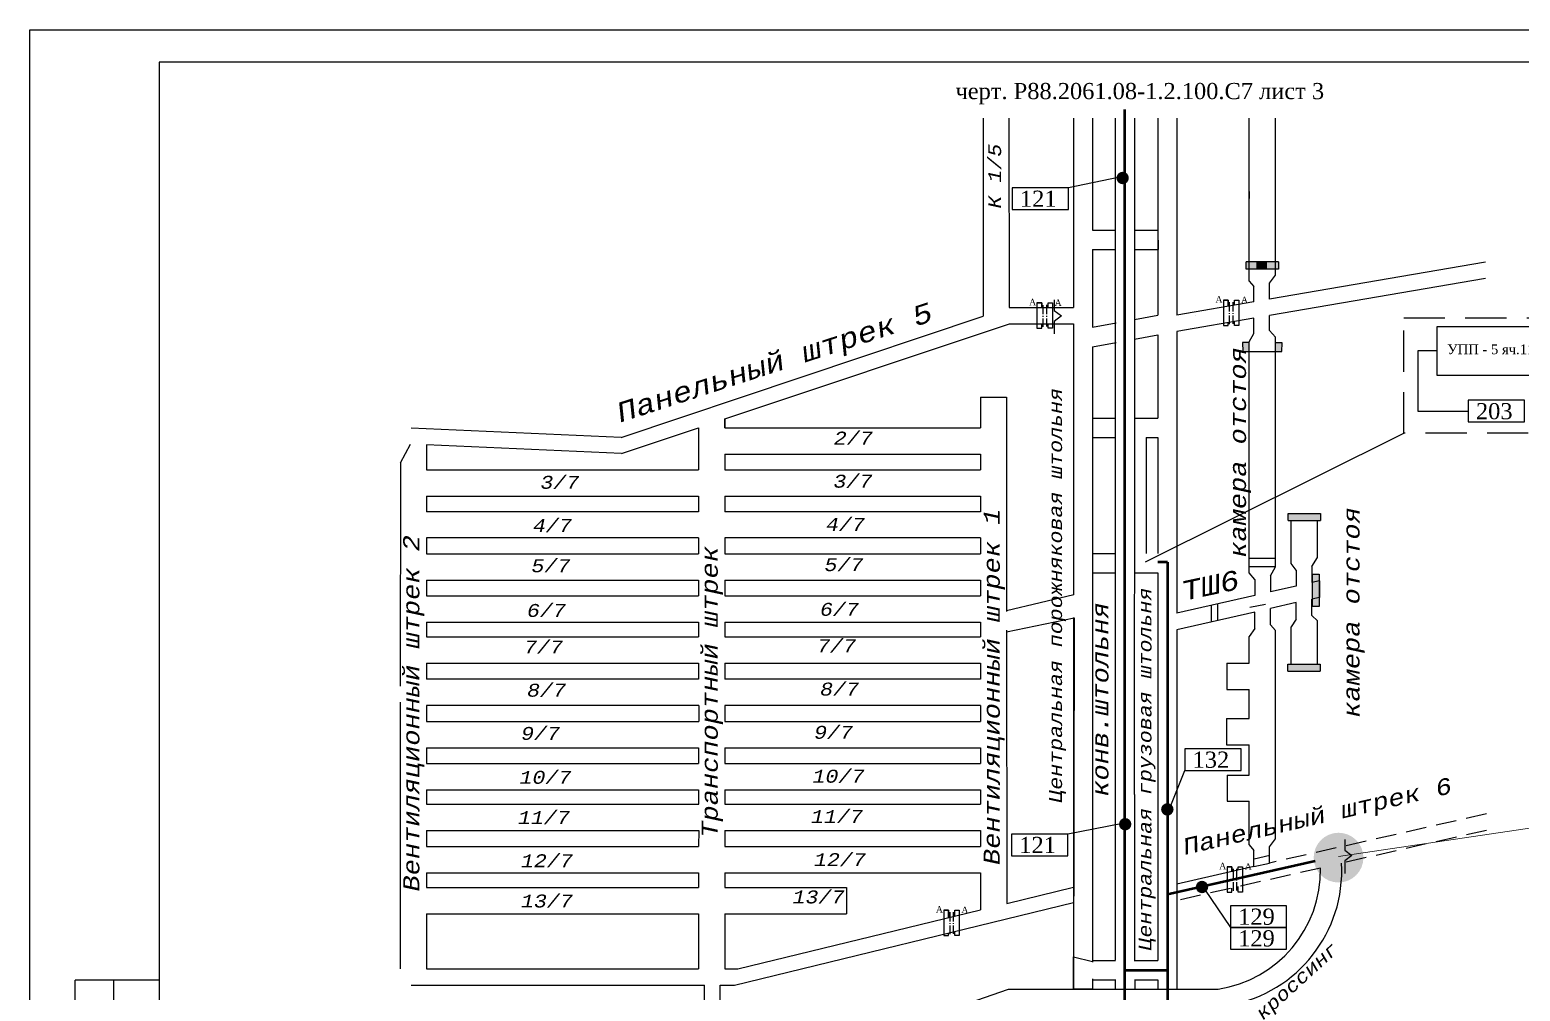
# Model space of a CAD drawing. Header units: millimetres. Extents: x 2309 to 3632, y -1063 to -766.
# Drawn here: x 2766.3 to 2996.9, y -914.9 to -766.2 of the extents above; entities that cross this region are included whole.
import ezdxf

# ---------------------------------------------------------------- set-up
doc = ezdxf.new("R2010")
doc.units = ezdxf.units.MM
doc.header["$MEASUREMENT"] = 0
doc.linetypes.add('DASHED2', pattern=[9.524999999999995, 6.349999999999998, -3.174999999999998])
doc.linetypes.add('HIDDEN2', pattern=[4.762499999999999, 3.175, -1.5875])
for name, color, linetype in [('RAMKA', 7, 'Continuous'), ('вен.з.г.471', 7, 'Continuous'), ('вент.зак.г.', 7, 'Continuous'), ('ГВУ', 7, 'Continuous'), ('Замер_станция', 7, 'Continuous'), ('Знаки подземные', 7, 'Continuous'), ('Надписи', 7, 'Continuous'), ('Номер Позиции ПЛА', 7, 'Continuous'), ('План', 7, 'Continuous'), ('Пожаропредупреждение', 1, 'Continuous'), ('ППЗ двери', 7, 'Continuous'), ('Раскраска позиций ПЛА', 7, 'Continuous'), ('Усл. Обозначения', 7, 'Continuous')]:
    doc.layers.add(name, color=color, linetype=linetype)
for name, color, linetype, lineweight in [('ВР воздух', 1, 'Continuous', 40), ('ФЗ (воздух)', 30, 'Continuous', 60), ('ФЗ вода', 1, 'Continuous', 40)]:
    doc.layers.add(name, color=color, linetype=linetype, lineweight=lineweight)
doc.styles.get("Standard").update_dxf_attribs({"font": 'TIMES.TTF'})
doc.styles.add('TXTRUS', font='TXTRUS.shx', dxfattribs={"height": 2})
doc.styles.add('Восстающие', font='TIMES.TTF')

# ---------------------------------------------------------------- blocks, each defined once
blk = doc.blocks.new('Вент парус')
at = {"layer": 'Усл. Обозначения'}
for p, q in [((1113.711723944435, 602.6715706248648), (1113.711723944435, 601.0049206248648)), ((1113.711723944435, 601.0049206248648), (1114.822823944435, 600.1715956248647)), ((1114.822823944435, 600.1715956248647), (1113.711723944435, 599.3382706248648)), ((1113.711723944435, 599.3382706248648), (1113.711723944435, 597.3938456248648))]:
    blk.add_line(p, q, dxfattribs=at)
blk = doc.blocks.new('Перемычка с дверью')
at = {"layer": 'Усл. Обозначения'}
for p, q in [((1113.287566315487, 581.2140879406028), (1113.287566315487, 576.2141379406028)), ((1113.287566315487, 581.2140879406028), (1114.398666315487, 581.2140879406028)), ((1114.398666315487, 581.2140879406028), (1114.398666315487, 576.2141379406028)), ((1114.398666315487, 576.2141379406028), (1113.287566315487, 576.2141379406028))]:
    blk.add_line(p, q, dxfattribs=at)
at = {"layer": 'Усл. Обозначения', "color": 0}
for p, q in [((1113.283941336877, 579.3425850622293), (1114.395189577298, 579.3425850622293)), ((1113.283941336877, 577.8938660150579), (1114.395189577298, 577.8938660150579))]:
    blk.add_line(p, q, dxfattribs=at)

msp = doc.modelspace()

# ---------------------------------------------------------------- hatches: boundary and pattern name
at = {"layer": 'Знаки подземные'}
h = msp.add_hatch(color=5, dxfattribs=at)
h.paths.add_polyline_path([(2954.922152629415, -814.540200634018), (2953.892727455815, -814.540200634018), (2953.892727455815, -815.8906287257744), (2954.922151994945, -815.8906287257744)])
h.paths.add_polyline_path([(2959.969653868719, -814.540200634018), (2958.986258101264, -814.540200634018), (2958.986258101264, -815.8906287257744), (2959.969653868719, -815.8906287257744)])
at = {"layer": 'План'}
h = msp.add_hatch(color=72, dxfattribs=at)
h.paths.add_polyline_path([(2954.449782815686, -802.0570901131075), (2954.449782815685, -803.1681901131076), (2956.129510890142, -803.1681901131076), (2956.129510890141, -802.0570901131075)])
h.paths.add_polyline_path([(2957.578229937312, -802.0570901131075), (2957.578229937313, -803.1681901131076), (2959.449732815686, -803.1681901131077), (2959.449732815685, -802.0570901131074)])
at = {"layer": 'Раскраска позиций ПЛА'}
for points in [[(2956.099937135113, -802.0575602015022), (2956.099937135113, -803.1686602015022), (2957.548656182284, -803.1686602015022), (2957.548656182284, -802.0575602015022)], [(2965.960847727883, -840.9737383980967), (2960.960897727884, -840.9737383980967), (2960.960897727884, -842.0848383980967), (2965.960847727883, -842.0848383980967)], [(2965.770353181431, -850.3557948720438), (2964.659253181431, -850.3557948720438), (2964.659253181431, -855.3557448720437), (2965.770353181431, -855.3557448720437)], [(2965.925335265877, -864.2636419701078), (2960.925385265877, -864.2636419701078), (2960.925385265877, -865.3747419701078), (2965.925335265877, -865.3747419701078)]]:
    msp.add_hatch(color=72, dxfattribs=at).paths.add_polyline_path(points)
at = {"layer": 'ФЗ (воздух)'}
h = msp.add_hatch(color=0, dxfattribs=at)
edge = h.paths.add_edge_path()
edge.add_arc((2938.872411837046, -848.5609870641706), 1.924646269950494, -1.272221872585407e-14, 360)
at = {"layer": 'ФЗ вода'}
h = msp.add_hatch(color=0, dxfattribs=at)
edge = h.paths.add_edge_path()
edge.add_arc((2935.345259197425, -789.0879477270762), 0.9623231349752471, 0, 360)
h = msp.add_hatch(color=0, dxfattribs=at)
edge = h.paths.add_edge_path()
edge.add_arc((2942.26202420887, -886.747367345502), 0.9623231349752471, 0, 360)
h = msp.add_hatch(color=0, dxfattribs=at)
edge = h.paths.add_edge_path()
edge.add_arc((2935.74188311135, -889.0412358794958), 0.9623231349752471, 0, 360)
h = msp.add_hatch(color=0, dxfattribs=at)
edge = h.paths.add_edge_path()
edge.add_arc((2968.754668652249, -894.2076286448073), 3.849292539900989, 0, 360)
h = msp.add_hatch(color=0, dxfattribs=at)
edge = h.paths.add_edge_path()
edge.add_arc((2947.630622148426, -898.7475993994133), 0.9623231349752471, 0, 360)

# ---------------------------------------------------------------- linework, layer by layer
at = {"color": 1, "lineweight": -3}
for p, q in [((2981.005832393679, -815.8316969853308), (2981.005832393679, -825.1498621407349)), ((2984.010732642143, -815.8316969853308), (2981.005832393679, -815.8316969853308))]:
    msp.add_line(p, q, dxfattribs=at)
for points in [[(2766.25502000794, -1063.169942531799), (2766.25502000794, -766.1699425317981), (3186.25502000794, -766.1699425317981), (3186.25502000794, -1063.169942531799), (2766.25502000794, -1063.169942531799)], [(3181.25502000794, -1058.169942531799), (3181.25502000794, -771.1699425317981), (2786.25502000794, -771.1699425317981), (2786.25502000794, -1058.169942531799), (3181.25502000794, -1058.169942531799)]]:
    msp.add_lwpolyline(points)
for points in [[(2918.250752277383, -793.9655716863374), (2926.963407097775, -793.9655716863374), (2926.963407097775, -790.6185546125146), (2918.250752277383, -790.6185546125146)], [(2984.010732642143, -812.0381309448981), (3010.042145068235, -812.0381309448981), (3010.042145068235, -819.6252630257636), (2984.010732642143, -819.6252630257636)], [(2988.80455903633, -826.8233706776458), (2997.517213856722, -826.8233706776458), (2997.517213856722, -823.476353603823), (2988.80455903633, -823.476353603823)], [(2944.962258109318, -880.7260213225929), (2953.67491292971, -880.7260213225929), (2953.67491292971, -877.3790042487701), (2944.962258109318, -877.3790042487701)], [(2918.150482599525, -893.918859838757), (2926.863137419918, -893.918859838757), (2926.863137419918, -890.5718427649342), (2918.150482599525, -890.5718427649342)], [(2952.013329712529, -905.0111926670118), (2960.725984532921, -905.0111926670118), (2960.725984532921, -901.6641755931889), (2952.013329712529, -901.6641755931889)], [(2952.013329712529, -908.3582097408346), (2960.725984532921, -908.3582097408346), (2960.725984532921, -905.0111926670118), (2952.013329712529, -905.0111926670118)]]:
    msp.add_lwpolyline(points, close=True)
at = {"linetype": 'DASHED2'}
msp.add_lwpolyline([(2978.843578985861, -810.7406191739053), (3026.679548837117, -810.7406191739053), (3026.679548837117, -828.5715425544072), (2978.843578985861, -828.5715425544072)], close=True, dxfattribs=at)
at = {"layer": 'RAMKA', "color": 7}
for p, q in [((2773.25502000794, -1058.169942531799), (2773.25502000794, -913.1699425317986)), ((2786.25502000794, -913.1699425317986), (2773.25502000794, -913.1699425317986)), ((2779.25502000794, -1058.169942531799), (2779.25502000794, -913.1699425317986))]:
    msp.add_line(p, q, dxfattribs=at)
at = {"layer": 'вен.з.г.471', "color": 1, "lineweight": -3}
msp.add_line((2981.005832393679, -825.1498621407349), (2988.80455903633, -825.1498621407349), dxfattribs=at)
at = {"layer": 'вент.зак.г.'}
for p, q in [((2934.670987754558, -789.0287480149079), (2926.963407097775, -790.6185546125146)), ((2938.894582930424, -848.4543735968768), (2978.843578985861, -828.5715425544072)), ((2942.704455481457, -886.3812174229547), (2944.962258109318, -880.7260213225929)), ((2935.067611668483, -888.9820361673276), (2926.863137419918, -890.5718427649342)), ((2948.01127609952, -899.0724269822488), (2952.013329712529, -905.0111926670118))]:
    msp.add_line(p, q, dxfattribs=at)
at = {"layer": 'ВР воздух', "color": 0, "lineweight": 20}
msp.add_line((3007.365023286019, -888.3121060423357), (2968.75547323213, -894.0248218575005), dxfattribs=at)
at = {"layer": 'Знаки подземные'}
for p, q in [((2960.960897727884, -840.9737383980967), (2965.960847727883, -840.9737383980967)), ((2960.960897727884, -842.0848383980967), (2960.960897727884, -840.9737383980967)), ((2965.960847727883, -840.9737383980967), (2965.960847727883, -842.0848383980967)), ((2960.960897727884, -842.0848383980967), (2965.960847727883, -842.0848383980967)), ((2964.659253181431, -850.3557948720438), (2964.659253181431, -855.3557448720437)), ((2964.659253181431, -850.3557948720438), (2965.770353181431, -850.3557948720438)), ((2965.770353181431, -850.3557948720438), (2965.770353181431, -855.3557448720437)), ((2965.770353181431, -855.3557448720437), (2964.659253181431, -855.3557448720437)), ((2960.925385265877, -864.2636419701078), (2965.925335265877, -864.2636419701078)), ((2960.925385265877, -865.3747419701078), (2960.925385265877, -864.2636419701078)), ((2965.925335265877, -864.2636419701078), (2965.925335265877, -865.3747419701078)), ((2960.925385265877, -865.3747419701078), (2965.925335265877, -865.3747419701078))]:
    msp.add_line(p, q, dxfattribs=at)
at = {"layer": 'План'}
for p, q in [((2913.740856062941, -779.821808718167), (2913.74085606294, -810.4685715642843)), ((2917.722928763021, -779.821808718167), (2917.784790484391, -809.1437552680438)), ((2934.222030307436, -785.5328815572868), (2934.222030307436, -779.8218087181667)), ((2937.252406422041, -785.4670040427889), (2937.252406422041, -779.8218087181667)), ((2954.91909349275, -805.0332805798382), (2954.91909349275, -779.8218087181667)), ((2958.983195455182, -804.1117583792068), (2958.983195455183, -779.821808718167)), ((2934.222030307436, -797.2349166120414), (2934.222030307436, -785.5328815572868)), ((2937.252406422041, -797.2157712928527), (2937.252406422041, -785.4670040427889)), ((2930.705712878509, -797.157846685541), (2934.234789635342, -797.1578470404954)), ((2934.222030307436, -800.6314537557221), (2934.222030307436, -797.2349166120414)), ((2937.241412700672, -797.157847342901), (2940.813600797583, -797.1578477021915)), ((2937.252406422041, -801.0412655962916), (2937.252406422041, -797.2157712928527)), ((2930.705690947903, -800.1311104570034), (2934.229356229806, -800.1311104570034)), ((2937.257943252318, -800.1311104570034), (2940.818656272839, -800.1311104570034)), ((2991.508070104247, -802.1140028566049), (2958.089787491759, -807.8387066664407)), ((2991.511401432137, -804.6332321374782), (2958.084045347367, -810.359490274385)), ((2958.089787491759, -805.3425130929957), (2958.983195455182, -804.1117583792068)), ((2954.91909349275, -805.0332805798382), (2955.658934288418, -805.8937013294283)), ((2955.658934288418, -808.2551228765635), (2955.658934288418, -805.8937013294283)), ((2958.089787491759, -807.8387066664407), (2958.089787491759, -805.3425130929957)), ((2917.784790484391, -809.1437552680438), (2927.765693625712, -809.1437552680438)), ((2955.658934288418, -808.2551228765635), (2943.743517752433, -810.2962879247591)), ((2857.772211427035, -829.206083837071), (2913.74085606294, -810.4685715642843)), ((2873.784596958464, -826.3613034294506), (2917.851898404353, -811.6295139505676)), ((2917.851898404353, -811.6295139505676), (2927.765562030208, -811.6295139505676)), ((2930.705602275516, -812.1529576060846), (2934.354744584763, -811.4838126058087)), ((2937.203075575887, -810.9615127664708), (2940.81314811279, -810.2995320093544)), ((2955.653192144026, -810.7759064845084), (2943.748466237941, -812.8152401791772)), ((2955.653192144026, -813.1191538511587), (2955.653192144026, -810.7759064845084)), ((2958.084045347367, -812.6805866786578), (2958.084045347367, -810.359490274385)), ((2937.199153218937, -813.9959420454004), (2940.813043808228, -813.3275498470286)), ((2954.922152674586, -814.4440589219137), (2955.653192144026, -813.1191538511587)), ((2958.084045347367, -812.6805866786578), (2958.986258101264, -813.7140322190482)), ((2958.986258101264, -849.2431861404909), (2958.986258101264, -813.7140322190482)), ((2930.705579823337, -815.1969340759936), (2934.356501970598, -814.5216928588623)), ((2954.922135891985, -850.1647129320302), (2954.922152674586, -814.4440589219137)), ((2913.34321460972, -823.0064312827105), (2917.369353535669, -823.0064312827105)), ((2913.369289313527, -823.0064312827105), (2913.369289313527, -827.7237801617714)), ((2917.369353535669, -823.0064312827105), (2917.387921922599, -856.1445562816541)), ((2934.222030307436, -834.744089004447), (2934.222030307436, -822.401020130884)), ((2937.207355577569, -884.4664866469996), (2937.252406422041, -822.3739555656641)), ((2857.772211427035, -829.206083837071), (2825.242864347953, -827.7611637838947)), ((2857.8307645963, -831.694702390342), (2869.740662537014, -827.7131990211599)), ((2869.740662537014, -827.7131990211599), (2869.740662537014, -834.2187353275438)), ((2873.784596958464, -827.7237801617712), (2873.784596958464, -826.3613034294506)), ((2873.784596958464, -827.7237801617712), (2913.369289313527, -827.7237801617714)), ((2930.705498400981, -826.2358511350442), (2934.222030307436, -826.2358515269336)), ((2937.249604447528, -826.2358518643325), (2940.81259916262, -826.2358522613997)), ((2930.705476470374, -829.2091149131559), (2934.222030307436, -829.2091149131559)), ((2938.98715332325, -829.2091149131559), (2940.812496744182, -829.2091149131556)), ((2823.58578252914, -833.1330963516546), (2825.163060545336, -830.243636663148)), ((2857.8307645963, -831.694702390342), (2827.62809295685, -830.3531308609402)), ((2827.62809295685, -830.3531308609402), (2827.62809295685, -834.2187353275438)), ((2873.784596958464, -831.7878821242032), (2913.369289313527, -831.7878821242032)), ((2873.784596958464, -831.7878821242032), (2873.784596958464, -834.2187353275438)), ((2913.369289313527, -831.7878821242032), (2913.369289313527, -834.2187353275438)), ((2823.58578252914, -833.1330963516546), (2823.585065849924, -867.6832207913483)), ((2827.62809295685, -834.2187353275438), (2869.740662537014, -834.2187353275438)), ((2873.784596958464, -834.2187353275438), (2913.369289313527, -834.2187353275438)), ((2934.222030307436, -884.4664866469996), (2934.222030307436, -834.744089004447)), ((2827.62809295685, -838.282837289976), (2869.740662537014, -838.2828372899762)), ((2827.62809295685, -838.282837289976), (2827.62809295685, -840.7085604941228)), ((2869.740662537014, -838.2828372899762), (2869.740662537014, -840.7085604941228)), ((2873.784596958464, -838.282837289976), (2913.369289313527, -838.2828372899764)), ((2873.784596958464, -838.282837289976), (2873.784596958464, -840.7085604941228)), ((2913.369289313527, -838.2828372899764), (2913.369289313527, -840.7085604941228)), ((2869.740662537014, -840.7085604941228), (2827.62809295685, -840.7085604941228)), ((2913.369289313527, -840.7085604941228), (2873.784596958464, -840.7085604941228)), ((2961.417111304605, -848.6919979040583), (2961.417111304605, -842.0848383980967)), ((2961.417111304605, -842.0848383980967), (2965.481213267037, -842.0848383980967)), ((2965.481213267037, -847.7704757034269), (2965.481213267037, -842.0848383980967)), ((2869.740662537014, -844.7522325818943), (2827.62809295685, -844.7522058088168)), ((2827.62809295685, -844.7522058088168), (2827.62809295685, -847.2439886439063)), ((2869.740662537014, -844.7522325818943), (2869.740662537014, -847.2439886439063)), ((2913.369289313527, -844.7522603188056), (2873.784596958464, -844.7522351528266)), ((2873.784596958464, -844.7522351528266), (2873.784596958464, -847.2439886439063)), ((2913.369289313527, -844.7522603188056), (2913.369289313527, -847.2439886439063)), ((2827.62809295685, -847.2439886439063), (2869.740662537014, -847.2439886439063)), ((2873.784596958464, -847.2439886439063), (2913.369289313527, -847.2439886439063)), ((2930.705343892088, -847.1835481774663), (2934.222030307436, -847.1835481774663)), ((2964.642843590657, -849.1712588678358), (2965.481213267037, -847.7704757034269)), ((2930.705321961481, -850.1568119588453), (2934.222030307436, -850.1568119588453)), ((2937.232248745738, -850.1568119588453), (2940.779703176715, -850.1568119588451)), ((2955.790641663153, -851.1784675146841), (2954.922135891985, -850.1647129320302)), ((2958.215743434381, -850.6285833972004), (2958.986258101264, -849.2431861404909)), ((2958.215743434381, -850.6285833972004), (2958.215743434381, -853.1220572875693)), ((2962.211990387316, -849.7224471042684), (2961.417111304605, -848.6919979040583)), ((2962.211990387316, -849.7224471042684), (2962.211990387316, -852.2159209946374)), ((2964.642843590657, -849.1712588678358), (2964.642843590657, -851.6647327582048)), ((2827.62809295685, -851.3085419802867), (2869.740662537014, -851.3078699097589)), ((2827.62809295685, -851.3085419802867), (2827.62809295685, -853.7389438096791)), ((2869.740662537014, -851.3078699097589), (2869.740662537014, -853.7389438096791)), ((2873.784596958464, -851.3078053729903), (2913.369289313527, -851.307173644617)), ((2873.784596958464, -851.3078053729903), (2873.784596958464, -853.7389438096791)), ((2913.369289313527, -851.307173644617), (2913.369289313527, -853.7389438096791)), ((2955.790641663153, -851.1784675146841), (2955.786210276124, -853.672946207975)), ((2962.211990387316, -852.2159209946374), (2958.215743434381, -853.1220572875693)), ((2965.791770940754, -851.4042171338886), (2964.642843590657, -851.6647327582048)), ((2965.791770940754, -851.4042171338886), (2965.791770940755, -853.9508857371541)), ((2827.62809295685, -853.7389438096791), (2869.740662537014, -853.7389438096791)), ((2873.784596958464, -853.7389438096791), (2913.369289313527, -853.7389438096791)), ((2955.786210276124, -853.672946207975), (2943.748860263488, -856.4109945822904)), ((2962.211990387316, -854.7625895979027), (2958.215743434381, -855.6687258908344)), ((2962.211990387316, -857.3008027280969), (2962.211990387316, -854.760350317971)), ((2964.642843590657, -856.7496144916647), (2964.642843590657, -854.2091620815384)), ((2965.791770940755, -853.9508857371541), (2964.643326511321, -854.2112918607447)), ((2827.62809295685, -857.8035694818282), (2869.740662537014, -857.8027646025764)), ((2827.62809295685, -857.8035694818282), (2827.62809295685, -860.0440426166981)), ((2869.740662537014, -857.8027646025764), (2869.740662537014, -860.0440426166981)), ((2873.784596958464, -857.8026873126141), (2913.369289313527, -857.8019307475818)), ((2873.784596958464, -857.8026873126141), (2873.784596958464, -860.0440426166981)), ((2913.369289313527, -857.8019307475818), (2913.369289313527, -860.0440426166981)), ((2955.78540332377, -856.2197977851213), (2943.748883202762, -858.9490404597361)), ((2955.793081870892, -858.7562698291651), (2955.78540332377, -856.2197977851213)), ((2958.215743434381, -858.2069390210288), (2958.215743434381, -855.6687258908344)), ((2962.211990387316, -857.3008027280969), (2961.417111304605, -858.5254612276956)), ((2964.642843590657, -856.7496144916647), (2965.481213267037, -857.6039390270641)), ((2965.481213267037, -864.2636419701078), (2965.481213267037, -857.6039390270641)), ((2827.62809295685, -860.0440426166981), (2869.740662537014, -860.0440426166981)), ((2873.784596958464, -860.0440426166981), (2913.369289313527, -860.0440426166981)), ((2917.389535618403, -859.0244431270078), (2917.413223734977, -901.2995083223259)), ((2955.793081870892, -858.7562698291651), (2954.922156138832, -859.9981716647592)), ((2954.922156138832, -864.1326727509079), (2954.922156138832, -859.9981716647592)), ((2958.215743434381, -858.2069390210288), (2958.986258101264, -859.076649464128)), ((2958.986258101264, -891.323572446337), (2958.986258101264, -859.076649464128)), ((2961.417111304605, -864.2636419701078), (2961.417111304605, -858.5254612276956)), ((2827.62809295685, -864.1087036692036), (2869.740662537014, -864.1078987899521)), ((2827.62809295685, -864.1087036692036), (2827.62809295685, -866.6152320580411)), ((2869.740662537014, -864.1078987899521), (2869.740662537014, -866.6152320580411)), ((2873.784596958464, -864.1078214999898), (2913.369289313527, -864.1070649349574)), ((2873.784596958464, -864.1078214999898), (2873.784596958464, -866.6152320580411)), ((2913.369289313527, -864.1070649349574), (2913.369289313527, -866.6152320580411)), ((2951.465311420533, -864.1326727509079), (2954.922156138832, -864.1326727509079)), ((2951.465311420533, -864.1326727509079), (2951.465311420533, -868.1967747133401)), ((2961.417111304605, -864.2636419701078), (2965.481213267037, -864.2636419701078)), ((2869.740662537014, -866.6152320580411), (2827.62809295685, -866.6152320580411)), ((2913.369289313527, -866.6152320580411), (2873.784596958464, -866.6152320580411)), ((2951.465311420533, -868.1967747133401), (2954.922156138832, -868.1967747133401)), ((2954.922156138832, -872.7046210959809), (2954.922156138832, -868.1967747133401)), ((2823.585014282076, -870.1692361826297), (2823.584158535399, -911.4236126323917)), ((2869.761398124173, -870.6589045528688), (2827.62809295685, -870.6588777666086)), ((2827.62809295685, -870.6588777666086), (2827.62809295685, -873.1506602078246)), ((2869.761398124173, -870.6589045528688), (2869.761398124173, -873.1506602078246)), ((2913.369289313527, -870.6589322765976), (2873.784596958464, -870.6589071106187)), ((2873.784596958464, -870.6589071106187), (2873.784596958464, -873.1506602078246)), ((2913.369289313527, -870.6589322765976), (2913.369289313527, -873.1506602078246)), ((2827.62809295685, -873.1506602078246), (2869.761398124173, -873.1506602078246)), ((2873.784596958464, -873.1506602078246), (2913.369289313527, -873.1506602078246)), ((2951.396438359765, -872.7046210959809), (2954.922156138832, -872.7046210959809)), ((2951.396438359765, -872.7046210959809), (2951.396438359765, -876.7687230584131)), ((2827.62809295685, -877.2152036570021), (2869.740662537014, -877.2145315864743)), ((2827.62809295685, -877.2152036570021), (2827.62809295685, -879.6456153735974)), ((2869.740662537014, -877.2145315864743), (2869.740662537014, -879.6456153735974)), ((2873.784596958464, -877.2144670497062), (2913.369289313527, -877.2138353213325)), ((2873.784596958464, -877.2144670497062), (2873.784596958464, -879.6456153735974)), ((2913.369289313527, -877.2138353213325), (2913.369289313527, -879.6456153735974)), ((2951.396438359765, -876.7687230584131), (2954.922156138832, -876.7687230584131)), ((2954.922156138832, -881.4292414293657), (2954.922156138832, -876.7687230584131)), ((2827.62809295685, -879.6456153735974), (2869.740662537014, -879.6456153735974)), ((2873.784596958464, -879.6456153735974), (2913.369289313527, -879.6456153735974)), ((2951.538408990649, -881.4292414293657), (2954.922156138832, -881.4292414293657)), ((2951.538408990649, -881.4292414293657), (2951.538408990649, -885.4933433917979)), ((2827.62809295685, -883.7102292047209), (2869.740662537014, -883.7094243254692)), ((2827.62809295685, -883.7102292047209), (2827.62809295685, -885.9507141806164)), ((2869.740662537014, -883.7094243254692), (2869.740662537014, -885.9507141806164)), ((2873.784596958464, -883.7093470355069), (2913.369289313527, -883.7085904704743)), ((2873.784596958464, -883.7093470355069), (2873.784596958464, -885.9507141806164)), ((2913.369289313527, -883.7085904704743), (2913.369289313527, -885.9507141806164)), ((2951.538408990649, -885.4933433917979), (2954.922156138832, -885.4933433917979)), ((2954.922156138832, -892.2450946469683), (2954.922156138832, -885.4933433917979)), ((2827.62809295685, -885.9507141806164), (2869.761398124173, -885.9507141806164)), ((2873.784596958464, -885.9507141806164), (2913.369289313527, -885.9507141806164)), ((2827.62809295685, -890.0153633920966), (2869.761398124173, -890.0145581165345)), ((2827.62809295685, -890.0153633920966), (2827.62809295685, -892.5070218358467)), ((2869.761398124173, -890.0145581165345), (2869.740662537014, -892.5070218358467)), ((2873.784596958464, -890.0144812228825), (2913.369289313527, -890.0137246578504)), ((2873.784596958464, -890.0144812228825), (2873.784596958464, -892.5070218358467)), ((2913.369289313527, -890.0137246578504), (2913.369289313527, -892.5070218358467)), ((2954.922156138832, -892.2450946469683), (2955.6619969345, -893.1055153965583)), ((2958.092850137841, -892.5543271601257), (2958.986258101264, -891.323572446337)), ((2827.62809295685, -892.5070218358467), (2869.740662537014, -892.5070218358467)), ((2873.784596958464, -892.5070218358467), (2913.369289313527, -892.5070218358467)), ((2955.6619969345, -895.6017089700033), (2955.6619969345, -893.1055153965583)), ((2955.693738637539, -894.3872527237352), (2958.12459184088, -893.833434853578)), ((2958.092850137841, -895.0505207335707), (2958.092850137841, -892.5543271601257)), ((2827.62809295685, -896.5716598459073), (2869.740662537014, -896.5708549666554)), ((2827.62809295685, -896.5716598459073), (2827.62809295685, -898.8121206428657)), ((2869.740662537014, -896.5708549666554), (2869.740662537014, -898.8121206428657)), ((2873.784596958464, -896.5707776766933), (2913.369289313527, -896.5700211116607)), ((2873.784596958464, -896.5707776766933), (2873.784596958464, -898.8121206428657)), ((2913.369289313527, -896.5700211116607), (2913.369289313527, -902.2836221254113)), ((2955.6619969345, -895.6017089700033), (2943.749238865505, -898.3002593590256)), ((2955.6619969345, -895.6017089700033), (2958.092850137841, -895.0478910998461)), ((2827.62809295685, -898.8121206428657), (2869.740662537014, -898.8121206428657)), ((2873.784596958464, -898.8121206428657), (2892.616922894807, -898.8121206428657)), ((2892.616922894807, -898.8050034494711), (2892.616922894807, -902.8825727604556)), ((2917.413223734977, -901.2995083223257), (2927.760948232602, -898.7813323463208)), ((2875.280962252771, -913.9099848028166), (2927.760823433011, -901.1387203882584)), ((2827.62809295685, -902.876794033283), (2869.740662537014, -902.875989154031)), ((2827.62809295685, -902.876794033283), (2827.62809295685, -911.422476121533)), ((2869.740662537014, -902.875989154031), (2869.740662537014, -911.4106407682291)), ((2873.784596958464, -902.8759118640689), (2892.616922894807, -902.8755519300028)), ((2873.784596958464, -902.8759118640689), (2873.784596958464, -911.410640783087)), ((2875.799807369401, -911.426363303375), (2913.369289313527, -902.2836221254113)), ((2930.704879702253, -910.116547207557), (2934.260755044225, -910.1165475700452)), ((2937.183008004722, -910.116547867942), (2940.809709767731, -910.1165482376505)), ((2827.62809295685, -911.422476121533), (2869.740662537014, -911.4106407682291)), ((2873.784596958411, -911.4263632965774), (2875.799807369401, -911.426363303375)), ((2930.704857771646, -913.089810988936), (2934.292344993877, -913.089810988936)), ((2934.166369745371, -913.089810988936), (2934.166369745371, -914.6231030838428)), ((2937.222565194626, -913.0361283148948), (2937.222565194626, -914.5010276538703)), ((2937.222565194626, -913.089810988936), (2940.779703176715, -913.0898109889358)), ((2825.242864347953, -913.9099848028166), (2870.658901206649, -913.9099848028166)), ((2870.658901206649, -933.3173463992748), (2870.658901206649, -913.9099848028166)), ((2873.089754409989, -913.9099848028166), (2875.280962252771, -913.9099848028166)), ((2905.690414721279, -918.7248324507552), (2917.669505714531, -914.5330392811013)), ((2917.669505714531, -914.5330392811013), (2950.105395770637, -914.5442027777615))]:
    msp.add_line(p, q, dxfattribs=at)
at = {"layer": 'План', "color": 0}
for p, q in [((2927.767245922948, -779.8218087181667), (2927.765693625712, -809.1437552680438)), ((2930.705840748033, -779.821808718167), (2930.705712878509, -797.157846685541)), ((2940.814197963138, -779.8218087181667), (2940.813600797583, -797.1578477021915)), ((2943.744944398978, -779.8218087181667), (2943.743517752433, -810.2962879247591)), ((2930.705690947903, -800.1311104570034), (2930.705602275516, -812.1529576060846)), ((2940.813498379141, -800.1311104570034), (2940.81314811279, -810.2995320093544)), ((2927.765562030208, -811.6295139505676), (2927.763341132611, -853.5809129130864)), ((2940.813043808228, -813.3275498470286), (2940.81259916262, -826.2358522613997)), ((2943.748466237941, -812.8152401791774), (2943.748860263489, -856.4109945822904)), ((2930.705579823337, -815.1969340759936), (2930.705498400981, -826.2358511317768)), ((2938.98715332325, -829.2091149131559), (2938.987514039201, -847.1835481774663)), ((2940.812496744182, -829.2091149131556), (2940.811877588151, -847.1835492822336)), ((2930.705321961481, -850.1568119588453), (2930.704879702253, -910.116547207557)), ((2940.779703176715, -850.1568119588451), (2940.809709767731, -910.1165482376505)), ((2927.763156705822, -857.0646222782655), (2927.760948232602, -898.7813323463208)), ((2943.748883202762, -858.9490404597361), (2943.749238865505, -898.3002593590256)), ((2927.760823433011, -901.1387203882584), (2927.760114340789, -914.5330393181714)), ((2943.749261882665, -900.8469227432236), (2943.749385580022, -914.5330393769111)), ((2930.704857771646, -913.089810988936), (2930.704847126485, -914.5330393289894)), ((2940.779703176715, -913.0898109889358), (2940.780695550544, -914.5330393660049)), ((2873.089754409989, -918.7248323309902), (2873.089754409989, -913.9099848028166))]:
    msp.add_line(p, q, dxfattribs=at)
at = {"layer": 'План', "color": 0, "linetype": 'HIDDEN2'}
msp.add_line((2991.620909071636, -887.4455103187595), (2958.092850137841, -895.0478910998461), dxfattribs=at)
at = {"layer": 'План', "linetype": 'HIDDEN2'}
for p, q in [((2991.624275674741, -889.9914155554727), (2969.219245508838, -895.0716849223711)), ((2965.951986995105, -895.8125254040913), (2943.749261882665, -900.8469227432236))]:
    msp.add_line(p, q, dxfattribs=at)
at = {"layer": 'План'}
for centre, radius, start, end in [((2947.387427168937, -896.1760862518474), 18.56811939937353, 278.4170980532148, 1.121914014017338), ((2948.183560022431, -896.2610819919166), 21.06928402371759, 280.3792705466246, 3.236165002011158)]:
    msp.add_arc(centre, radius, start, end, dxfattribs=at)
at = {"layer": 'Пожаропредупреждение', "lineweight": 50}
for p, q in [((2935.694467469998, -920.8395987362744), (2935.694467469998, -778.5045491382623)), ((2942.27790686753, -848.5187137575033), (2940.794613698173, -848.5187137575033)), ((2942.27790686753, -848.5187137575033), (2942.27790686753, -1049.217290290466)), ((2965.122418455708, -894.74667079252), (2942.27790686753, -899.8988516304473)), ((2935.694467469998, -911.6031795208662), (2942.27790686753, -911.6031795208662))]:
    msp.add_line(p, q, dxfattribs=at)
at = {"layer": 'ППЗ двери'}
for p, q in [((2959.001118110929, -847.9564009825424), (2954.938524388811, -847.9564009825424)), ((2959.001118110929, -849.2179994796086), (2954.993304610169, -849.2179994796086))]:
    msp.add_line(p, q, dxfattribs=at)
at = {"layer": 'Раскраска позиций ПЛА'}
for p, q in [((2954.92992480978, -791.1614944813816), (2954.91909349275, -792.2554034652101)), ((2934.222030307436, -822.401020130884), (2934.222030307436, -800.6314537557221)), ((2937.252406422041, -822.3739555656641), (2937.252406422041, -801.0412655962916)), ((2922.093740245002, -808.4070522950758), (2922.093740245002, -812.316911253504)), ((2923.011195338702, -808.7424069055176), (2923.011195338702, -810.1588623846185)), ((2923.55274541768, -808.7303920344546), (2923.55274541768, -810.1600511325471)), ((2923.808562993094, -809.1437552680438), (2923.808562993094, -808.4058823620105)), ((2923.808562993094, -808.4058823620105), (2924.484768032294, -808.4130618799579)), ((2924.484768032294, -808.4130618799579), (2924.484768032294, -812.3133512475795)), ((2950.928657215124, -807.9833120803721), (2950.928657215124, -811.8931710388003)), ((2951.846112308823, -808.3186666908139), (2951.846112308823, -809.7351221699148)), ((2952.387662387801, -808.3066518197509), (2952.387662387801, -809.7363109178434)), ((2952.643479963216, -808.7716839178368), (2952.643479963216, -807.9821421473068)), ((2952.643479963216, -807.9821421473068), (2953.319685002415, -807.9893216652542)), ((2953.319685002415, -807.9893216652542), (2953.319685002415, -811.8896110328758)), ((2922.828558331128, -812.315182494475), (2922.828558331128, -811.6295139505676)), ((2923.010346107213, -810.8004605394287), (2923.010346107213, -812.1025257247245)), ((2923.011195338702, -810.4289143788603), (2923.011195338702, -810.5446525746258)), ((2923.551896186191, -810.8016492873573), (2923.551896186191, -812.0809075542154)), ((2923.55274541768, -810.4301031267894), (2923.55274541768, -810.5458413225545)), ((2923.821729619633, -812.3129766309141), (2923.821729619633, -811.6295139505676)), ((2927.765562030208, -811.6295139505676), (2927.763341132611, -853.5809129130864)), ((2951.663475301249, -811.8914422797714), (2951.663475301249, -811.4593631263367)), ((2951.845263077334, -810.376720324725), (2951.845263077334, -811.6787855100208)), ((2951.846112308823, -810.0051741641566), (2951.846112308823, -810.1209123599222)), ((2952.386813156313, -810.3779090726537), (2952.386813156313, -811.6571673395117)), ((2952.387662387801, -810.0063629120857), (2952.387662387801, -810.1221011078508)), ((2952.656646589754, -811.8892364162105), (2952.656646589754, -811.2892283673175)), ((2922.093740245002, -812.316911253504), (2922.828558331128, -812.315182494475)), ((2924.484768032294, -812.3134235025989), (2923.821729619633, -812.3129766309141)), ((2950.928657215124, -811.8931710388003), (2951.663475301249, -811.8914422797714)), ((2953.319685002415, -811.8896832878952), (2952.656646589754, -811.8892364162105)), ((2930.705575679175, -815.7587829401166), (2930.705431756964, -835.2711800475902)), ((2873.784596958464, -826.3613034294506), (2873.784596958464, -827.7237801617712)), ((2930.705431756964, -835.2711800475902), (2930.704877884903, -910.362936157682)), ((2917.358557966021, -855.984361322596), (2927.816127169244, -853.5106103620808)), ((2949.048388996177, -855.2574911800004), (2949.048388996177, -857.7935086962691)), ((2950.017071779851, -854.9287145772366), (2950.000650733714, -857.5821726299689)), ((2955.024430203719, -855.4771587459593), (2957.45528340706, -855.001186099222)), ((2917.358557966021, -859.2826939967983), (2927.824948780106, -857.1383801576851)), ((2927.824948780106, -857.1383801576851), (2927.760114340789, -914.5330393181714)), ((2934.222030307436, -910.068974376871), (2934.222030307436, -884.4664866469996)), ((2937.207355577569, -884.4664866469996), (2937.207355577569, -910.2443343602829)), ((2951.506159760666, -895.6299867264477), (2951.506159760666, -899.5398456848759)), ((2952.423614854365, -895.9653413368894), (2952.423614854365, -897.3817968159904)), ((2952.965164933344, -895.9533264658264), (2952.965164933344, -897.382985563919)), ((2953.220982508758, -896.1546623994311), (2953.220982508758, -895.6288167933824)), ((2953.220982508758, -895.6288167933824), (2953.897187547957, -895.6359963113298)), ((2953.897187547957, -895.6359963113298), (2953.897187547957, -899.5362856789513)), ((2952.240977846791, -899.5381169258469), (2952.240977846791, -898.9214531426239)), ((2952.422765622877, -898.0233949708006), (2952.422765622877, -899.3254601560964)), ((2952.423614854365, -897.6518488102322), (2952.423614854365, -897.7675870059977)), ((2952.964315701855, -898.0245837187292), (2952.964315701855, -899.3038419855873)), ((2952.965164933344, -897.6530375581613), (2952.965164933344, -897.7687757539263)), ((2953.234149135296, -899.535911062286), (2953.234149135296, -898.6962547101421)), ((2951.506159760666, -899.5398456848759), (2952.240977846791, -899.5381169258469)), ((2953.897187547957, -899.5363579339707), (2953.234149135296, -899.535911062286)), ((2907.668899845038, -902.3268695188942), (2907.668899845038, -906.2367284773225)), ((2908.586354938737, -902.662224129336), (2908.586354938737, -904.0786796084369)), ((2909.127905017715, -902.650209258273), (2909.127905017715, -904.0798683563655)), ((2909.38372259313, -903.2535318256912), (2909.38372259313, -902.3256995858289)), ((2909.38372259313, -902.3256995858289), (2910.059927632329, -902.3328791037763)), ((2910.059927632329, -902.3328791037763), (2910.059927632329, -906.2331684713979)), ((2907.668899845038, -906.2367284773225), (2908.403717931163, -906.2349997182935)), ((2908.403717931163, -906.2349997182935), (2908.403717931163, -905.8493790505509)), ((2908.585505707249, -904.7202777632472), (2908.585505707249, -906.0223429485429)), ((2908.586354938737, -904.3487316026788), (2908.586354938737, -904.4644697984443)), ((2909.127055786227, -904.7214665111758), (2909.127055786227, -906.0007247780338)), ((2909.127905017715, -904.3499203506078), (2909.127905017715, -904.4656585463729)), ((2909.396889219668, -906.2327938547326), (2909.396889219668, -905.6076853255829)), ((2910.059927632329, -906.2332407264173), (2909.396889219668, -906.2327938547326)), ((2927.760114340789, -914.5330393181714), (2927.765748476505, -909.5454231298816)), ((2927.76037845405, -909.5441011428672), (2930.704878577952, -910.268975379606)), ((2930.704858934364, -912.9321744536212), (2930.704847126485, -914.5330393289894)), ((2930.704858277126, -913.021280077485), (2930.704847126485, -914.5330393289894)), ((2930.704847126485, -914.5330393289894), (2927.760114340789, -914.5330393181714))]:
    msp.add_line(p, q, dxfattribs=at)
at = {"layer": 'Раскраска позиций ПЛА', "color": 21}
for p, q in [((2940.813600797583, -797.1578477021915), (2940.813498379141, -800.1311104570034)), ((2940.813600797583, -797.1578477021915), (2940.818656272839, -800.1311104570034)), ((2946.610387625481, -810.2931141379897), (2946.610387625481, -810.2931141379897)), ((2930.705498400981, -826.2358511317768), (2930.705476470374, -829.2091149131559)), ((2930.705343892088, -847.1835481774663), (2930.705321961481, -850.1568119588453)), ((2927.760948232602, -898.7813323463208), (2927.760823433011, -901.1387203882584)), ((2943.749238865505, -898.3002593590256), (2943.749261882665, -900.8469227432236)), ((2927.76037845405, -909.5441011428672), (2930.704878577952, -910.268975379606)), ((2937.222565194626, -914.5010276538703), (2937.23775334306, -914.5813558385805))]:
    msp.add_line(p, q, dxfattribs=at)
at = {"layer": 'Раскраска позиций ПЛА', "lineweight": 30}
for p, q in [((2922.818165021333, -808.413514594077), (2922.093740245002, -808.4070522950758)), ((2922.818165021333, -809.1437552680438), (2922.818165021333, -808.413514594077)), ((2951.653081991455, -807.9897743793733), (2950.928657215124, -807.9833120803721)), ((2951.653081991455, -808.9413435950844), (2951.653081991455, -807.9897743793733)), ((2952.230584536997, -895.6364490254489), (2951.506159760666, -895.6299867264477)), ((2952.230584536997, -896.3790133697523), (2952.230584536997, -895.6364490254489)), ((2908.393324621369, -902.3333318178954), (2907.668899845038, -902.3268695188942)), ((2908.393324621369, -903.4945506486936), (2908.393324621369, -902.3333318178954))]:
    msp.add_line(p, q, dxfattribs=at)
at = {"layer": 'Раскраска позиций ПЛА', "color": 151}
msp.add_line((2955.6619969345, -895.6017089700033), (2958.092850137841, -895.0505207335707), dxfattribs=at)
at = {"layer": 'Усл. Обозначения'}
for p, q in [((2954.921150708313, -814.516808881174), (2953.916607334092, -814.516808881174)), ((2953.916607334092, -814.516808881174), (2953.964442204074, -815.90230507702)), ((2953.964442204074, -815.90230507702), (2959.991713553989, -815.90230507702)), ((2960.039548423972, -814.5645841437624), (2958.939331608256, -814.5645841437624)), ((2959.991713553989, -815.90230507702), (2960.039548423972, -814.5645841437624))]:
    msp.add_line(p, q, dxfattribs=at)

# ---------------------------------------------------------------- block references
at = {"layer": 'Номер Позиции ПЛА', "rotation": 270}
msp.add_blockref('Перемычка с дверью', (2378.235644875083, 311.2304762023798), dxfattribs=at)
at = {"layer": 'Усл. Обозначения'}
for p in [(1811.052869078122, -1410.604623481986), (1855.999274127508, -1494.051541824424)]:
    msp.add_blockref('Вент парус', p, dxfattribs=at)

# ---------------------------------------------------------------- texts
at = {"insert": (2938.006700796223, -774.391862119888), "char_height": 2.5, "width": 89.3344365936305, "attachment_point": 2}
msp.add_mtext('черт. Р88.2061.08-1.2.100.С7 лист 3', dxfattribs=at)
at = {"layer": 'ГВУ', "color": 0}
for s, insert, char_height, width, attachment_point in [('121', (2919.459880716035, -791.0444746208152), 2.5, 7.906292634240002, 1), ('{\\C256;УПП - 5 яч.11 ЦПП-554}', (2997.129109321678, -815.8316969853308), 1.5, 25.82607149311309, 5), ('203', (2990.013687474982, -823.9022736121236), 2.5, 7.906292634240002, 1), ('132', (2946.171386547971, -877.8049242570708), 2.5, 7.906292634240002, 1), ('121', (2919.359611038178, -890.9977627732349), 2.5, 7.906292634240002, 1), ('129', (2953.222458151181, -902.0900956014896), 2.5, 7.906292634240002, 1), ('129', (2953.222458151181, -905.4371126753124), 2.5, 7.906292634240002, 1)]:
    msp.add_mtext(s, dxfattribs=dict(at, insert=insert, char_height=char_height, width=width, attachment_point=attachment_point))
at = {"layer": 'Замер_станция', "color": 7, "lineweight": 25, "style": 'Восстающие'}
for p in [(2920.873199955876, -808.7758081865425), (2924.821616162378, -808.8611641806745), (2949.708116925997, -808.3520679718388), (2953.656533132499, -808.4374239659708), (2950.28561947154, -895.9987426179143), (2906.448359555911, -902.6956254103609), (2910.396775762413, -902.7809814044929)]:
    msp.add_text('А', height=1, dxfattribs=at).set_placement(p)
at = {"layer": 'Замер_станция', "color": 0, "lineweight": 25, "style": 'Восстающие'}
msp.add_text('А', height=1, dxfattribs=at).set_placement((2954.234035678041, -896.0840986120463))
at = {"layer": 'Надписи', "style": 'TXTRUS'}
for s, insert, char_height, width, attachment_point, rotation in [('{\\fCourier New|b0|i1|c204|p49;К 1/5}', (2914.544198611557, -793.8169820908099), 2, 15.37812804991565, 1, 90), ('{\\fCourier New|b0|i1|c204|p49;Панельный штрек 5}', (2856.699608626235, -824.0674093122796), 3, 74, 1, 18), ('{\\fCourier New|b0|i1|c204|p49;камера отстоя }', (2951.933948268051, -847.8246970056255), 2.5, 39.06720054124207, 1, 90), ('{\\fCourier New|b0|i1|c204|p49;Центральная порожняковая штольня}', (2923.966822705218, -885.712724807013), 2, 122.8904090130522, 1, 90), ('{\\fCourier New|b0|i1|c204|p49;Вентиляционный штрек 1}', (2913.841012347081, -895.3472056008793), 2.5, 67.7, 1, 90), ('{\\fCourier New|b0|i1|c204|p49;камера отстоя }', (2969.497038571174, -872.5701106735962), 2.5, 43.27789870609672, 1, 90), ('{\\fCourier New|b0|i1|c204|p49;Вентиляционный штрек 2}', (2824.028543820187, -899.442711107795), 2.5, 67.7, 1, 90), ('{\\fCourier New|b0|i1|c204|p49;Транспортный штрек }', (2870.198975750918, -891.1232850150143), 2.5, 53.81590536293335, 1, 90), ('{\\fCourier New|b0|i1|c204|p49;ТШ6}', (2944.191872396243, -851.5613057817006), 3, 11.02608871832894, 1, 11.999999999999996), ('{\\fCourier New|b0|i1|c204|p49;Центральная грузовая штольня}', (2939.11784419795, -880.5199071796565), 2, 128.3, 5, 90), ('{\\fCourier New|b0|i1|c204|p49;конв.штольня }', (2930.643587115188, -884.7836298767613), 2.5, 43.26934668925274, 1, 90), ('{\\fCourier New|b0|i1|c204|p49;Панельный штрек 6}', (2944.430795838738, -891.3436285945284), 2.5, 121.7, 1, 13), ('{\\fCourier New|b0|i1|c204|p49;кроссинг}', (2955.692798802894, -917.9537353030466), 2, 19.77973805558316, 1, 42.33344942340069)]:
    msp.add_mtext(s, dxfattribs=dict(at, insert=insert, char_height=char_height, width=width, attachment_point=attachment_point, rotation=rotation))
at = {"layer": 'Надписи', "char_height": 2, "attachment_point": 1, "style": 'TXTRUS'}
for s, insert, width in [('{\\fCourier New|b0|i1|c204|p49;2/7}', (2890.662657890948, -828.3215181419712), 7.4), ('{\\fCourier New|b0|i1|c204|p49;3/7}', (2890.591383039974, -834.9870072414835), 7.4), ('{\\fCourier New|b0|i1|c204|p49;3/7}', (2845.25270039307, -835.1576781034917), 7.4), ('{\\fCourier New|b0|i1|c204|p49;4/7}', (2844.099200733175, -841.8407487918209), 7.4), ('{\\fCourier New|b0|i1|c204|p49;4/7}', (2889.437883380079, -841.6700779298128), 7.4), ('{\\fCourier New|b0|i1|c204|p49;5/7}', (2843.868507551348, -848.0629155771924), 7.4), ('{\\fCourier New|b0|i1|c204|p49;5/7}', (2889.207190198252, -847.8922447151842), 7.4), ('{\\fCourier New|b0|i1|c204|p49;6/7}', (2843.176407755411, -854.9764353058201), 7.4), ('{\\fCourier New|b0|i1|c204|p49;6/7}', (2888.515090402315, -854.805764443812), 7.4), ('{\\fCourier New|b0|i1|c204|p49;7/7}', (2842.730321819265, -860.6297778792352), 7.384692822340549), ('{\\fCourier New|b0|i1|c204|p49;7/7}', (2888.069004466169, -860.4591070172271), 7.384692822340549), ('{\\fCourier New|b0|i1|c204|p49;8/7}', (2888.530404330126, -867.1421757647697), 6.461893094425614), ('{\\fCourier New|b0|i1|c204|p49;8/7}', (2843.191721683222, -867.3128466267779), 6.461893094425614), ('{\\fCourier New|b0|i1|c204|p49;9/7}', (2842.268928705458, -873.99591537432), 6.923286208231184), ('{\\fCourier New|b0|i1|c204|p49;9/7}', (2887.607611352362, -873.8252445123119), 6.923286208231184), ('{\\fCourier New|b0|i1|c204|p49;10/7}', (2842.022914845668, -880.7869083124349), 7.4), ('{\\fCourier New|b0|i1|c204|p49;10/7}', (2887.361597492572, -880.6162374504268), 7.4), ('{\\fCourier New|b0|i1|c204|p49;11/7}', (2841.792214913689, -887.0090770385934), 7.4), ('{\\fCourier New|b0|i1|c204|p49;11/7}', (2887.130897560593, -886.8384061765853), 7.4), ('{\\fCourier New|b0|i1|c204|p49;12/7}', (2842.253614777647, -893.692145786136), 7.4), ('{\\fCourier New|b0|i1|c204|p49;12/7}', (2887.592297424551, -893.5214749241279), 7.4), ('{\\fCourier New|b0|i1|c204|p49;13/7}', (2884.271918261194, -899.2887198494434), 7.4), ('{\\fCourier New|b0|i1|c204|p49;13/7}', (2842.253614777647, -899.9143145122946), 7.4)]:
    msp.add_mtext(s, dxfattribs=dict(at, insert=insert, width=width))

doc.saveas('drawing.dxf')
